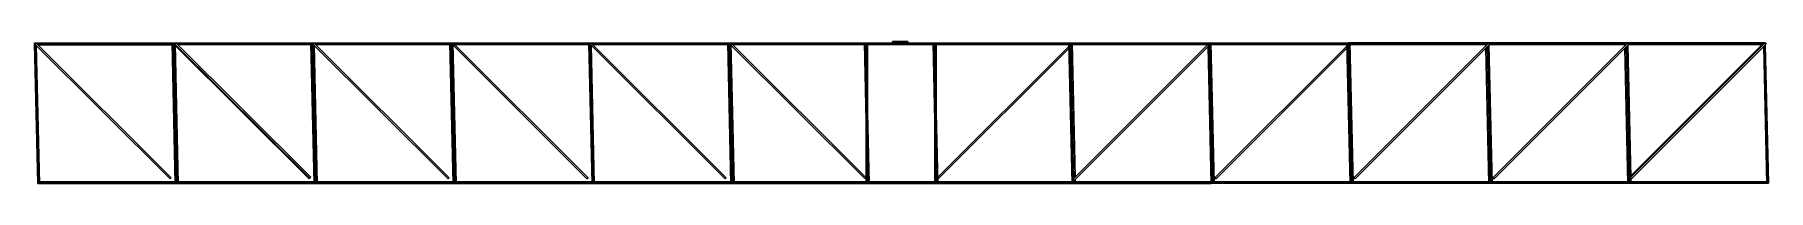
# Paper-space layout '_Left' of a CAD drawing. Header units: millimetres. Extents: x -1000 to 136, y -291 to -197.
import ezdxf

# ---------------------------------------------------------------- set-up
doc = ezdxf.new("R2010")
doc.units = ezdxf.units.MM

psp = doc.layouts.new('_Left')

# ---------------------------------------------------------------- linework, layer by layer
at = {"color": 7, "linetype": 'Continuous', "lineweight": 25}
for p, q in [((-998.9, -198.5), (-999.9, -198.6)), ((-997.8, -290.5), (-999.9, -198.6)), ((-999.9, -199.6), (-999.9, -198.6)), ((-999.9, -198.6), (-998.9, -198.6)), ((-999.9, -199.6), (-999.3, -199.6)), ((-999.6, -199.3), (-998.9, -198.5)), ((-911.2, -287.6), (-999.6, -199.3)), ((-910.5, -286.9), (-998.9, -198.5)), ((-998.8, -198.6), (-909.9, -198.6)), ((-996.8, -290.5), (-998.8, -200)), ((-997.8, -199.6), (-909.9, -199.6)), ((-908.9, -198.5), (-909.9, -198.6)), ((-907.8, -290.5), (-909.9, -198.6)), ((-909.9, -199.6), (-909.9, -198.6)), ((-906.8, -290.5), (-908.9, -198.5)), ((-907.9, -198.5), (-908.9, -198.5)), ((-908.9, -199.5), (-908.9, -198.5)), ((-908.9, -198.5), (-907.9, -198.5)), ((-908.9, -199.5), (-907.5, -199.5)), ((-908.2, -198.9), (-907.5, -198.2)), ((-819.7, -287.2), (-908.2, -198.9)), ((-905.8, -290.5), (-907.8, -199.2)), ((-820.1, -287.5), (-907.8, -200)), ((-819, -286.5), (-907.5, -198.2)), ((-907.1, -198.5), (-818.9, -198.5)), ((-906.1, -199.5), (-818.9, -199.5)), ((-816.8, -290.5), (-818.9, -198.5)), ((-816.9, -198.5), (-818.9, -198.5)), ((-818.9, -199.5), (-818.9, -198.5)), ((-815.8, -290.5), (-817.9, -198.5)), ((-817.9, -199.5), (-817.9, -198.5)), ((-817.9, -198.5), (-816.9, -198.5)), ((-817.9, -199.5), (-817.3, -199.5)), ((-817.6, -199.2), (-816.9, -198.5)), ((-729.1, -287.5), (-817.6, -199.2)), ((-728.4, -286.8), (-816.9, -198.5)), ((-816.8, -198.5), (-727.9, -198.5)), ((-814.8, -290.5), (-816.8, -199.9)), ((-815.8, -199.5), (-727.9, -199.5)), ((-725.9, -198.5), (-727.9, -198.5)), ((-725.8, -290.5), (-727.9, -198.5)), ((-727.9, -199.5), (-727.9, -198.5)), ((-724.8, -290.5), (-726.9, -198.5)), ((-726.9, -199.5), (-726.9, -198.5)), ((-726.9, -198.5), (-636.9, -198.5)), ((-726.9, -199.5), (-636.9, -199.5)), ((-725.8, -198.5), (-725.9, -198.5)), ((-723.8, -290.5), (-725.9, -198.5)), ((-638.1, -287.5), (-725.8, -199.9)), ((-637.4, -286.8), (-724.8, -199.5)), ((-635.4, -198.5), (-636.9, -198.5)), ((-634.8, -290.5), (-636.9, -198.5)), ((-636.9, -199.5), (-636.9, -198.5)), ((-634.3, -290.5), (-636.4, -198.5)), ((-636.1, -199.2), (-635.4, -198.5)), ((-547.6, -287.5), (-636.1, -199.2)), ((-635.9, -198.5), (-635.4, -198.5)), ((-635.9, -199), (-635.9, -198.5)), ((-635.9, -199), (-635.9, -198.5)), ((-635.9, -199.5), (-635.9, -199.4)), ((-635.9, -199.5), (-635.8, -199.5)), ((-633.8, -290.5), (-635.8, -199.4)), ((-546.9, -286.8), (-635.4, -198.5)), ((-635.4, -198.5), (-545.9, -198.5)), ((-633.3, -290.4), (-635.3, -199.9)), ((-634.3, -199.5), (-545.9, -199.5)), ((-543.9, -198.4), (-545.9, -198.5)), ((-545.9, -199.5), (-545.9, -198.5)), ((-543.8, -290.5), (-545.9, -198.5)), ((-545.4, -198.5), (-410.4, -198.5)), ((-545.4, -199.5), (-545.4, -198.5)), ((-545.4, -199.5), (-410.4, -199.5)), ((-542.8, -290.4), (-544.9, -198.5)), ((-543.8, -198.5), (-543.9, -198.4)), ((-541.8, -290.4), (-543.9, -198.4)), ((-456.1, -287.4), (-543.8, -199.9)), ((-455.4, -286.7), (-542.8, -199.5)), ((-455.4, -198.5), (-456.4, -198.5)), ((-454.3, -290.5), (-456.4, -198.5)), ((-455.4, -199.5), (-455.4, -198.5)), ((-453.3, -290.4), (-455.4, -198.5)), ((-455.3, -290.5), (-455.3, -198.5)), ((-454.3, -198.5), (-455.3, -198.5)), ((-454.3, -290.5), (-454.3, -198.5)), ((-437.9, -198.5), (-437.9, -197.5)), ((-437.9, -197.5), (-427.9, -197.5)), ((-427.9, -198.5), (-427.9, -197.5)), ((-412.4, -199.5), (-412.4, -198.5)), ((-412.4, -198.5), (-322.4, -198.5)), ((-412.4, -199.5), (-322.4, -199.5)), ((-409.3, -290.5), (-411.4, -198.5)), ((-410.4, -198.5), (-411.4, -198.5)), ((-410.4, -199.5), (-410.4, -198.5)), ((-408.3, -290.4), (-410.4, -198.5)), ((-409.3, -198.5), (-410.3, -198.5)), ((-410.3, -290.5), (-410.3, -198.5)), ((-409.3, -290.5), (-409.3, -198.5)), ((-408.4, -286.5), (-322.3, -200.4)), ((-408, -287.6), (-322.3, -201.8)), ((-320.4, -198.5), (-322.4, -198.5)), ((-320.3, -290.5), (-322.4, -198.5)), ((-322.4, -199.5), (-322.4, -198.5)), ((-319.4, -287.5), (-321.4, -198.5)), ((-321.4, -198.5), (-231.4, -198.5)), ((-321.4, -199.5), (-321.4, -198.5)), ((-321.4, -199.5), (-231.4, -199.5)), ((-320.4, -198.5), (-320.3, -198.5)), ((-318.4, -286.5), (-320.4, -198.5)), ((-320.3, -199.9), (-320, -199.5)), ((-319.8, -287.9), (-231.4, -199.5)), ((-319, -288.6), (-230.7, -200.2)), ((-229.4, -198.4), (-231.4, -198.5)), ((-231.4, -199.5), (-231.4, -198.5)), ((-231.3, -199.5), (-231.4, -198.5)), ((-231.4, -199.5), (-230.7, -200.2)), ((-229.3, -290.5), (-231.3, -200.9)), ((-228.3, -290.4), (-230.4, -198.5)), ((-230.4, -198.5), (-140.4, -198.5)), ((-230.4, -199.5), (-230.4, -198.5)), ((-230.4, -199.5), (-140.4, -199.5)), ((-227.3, -290.4), (-229.4, -198.4)), ((-226.8, -286.8), (-140.3, -200.4)), ((-226, -287.5), (-140.3, -201.8)), ((-138.4, -198.4), (-140.4, -198.5)), ((-138.3, -290.4), (-140.4, -198.5)), ((-140.4, -199.5), (-140.4, -198.5)), ((-137.3, -290.4), (-139.4, -198.4)), ((-139.4, -199.4), (-139.4, -198.4)), ((-139.4, -198.4), (-49.4, -198.4)), ((-139.4, -199.4), (-49.4, -199.4)), ((-138.4, -198.4), (-138.3, -198.4)), ((-136.3, -290.4), (-138.4, -198.4)), ((-138.3, -199.8), (-138, -199.4)), ((-135.8, -286.8), (-47.4, -198.4)), ((-135, -287.5), (-46.7, -199.1)), ((-49.3, -200.4), (-49.4, -198.4)), ((-47.4, -198.4), (-49.4, -198.4)), ((-49.4, -199.4), (-49.4, -198.4)), ((-47.3, -290.4), (-49.3, -201.7)), ((-48.3, -199.4), (-48.4, -198.4)), ((-48.4, -199.4), (-48.4, -198.4)), ((-48.4, -198.4), (-47.4, -198.4)), ((-46.3, -290.4), (-48.3, -200.8)), ((-47.4, -198.4), (-46.7, -199.1)), ((-47.3, -198.4), (41.6, -198.4)), ((-45.3, -290.4), (-47.3, -199.8)), ((-47, -199.4), (41.6, -199.4)), ((-44.8, -286.8), (43.6, -198.4)), ((-44, -287.5), (44.3, -199.1)), ((41.7, -200.3), (41.6, -198.4)), ((43.6, -198.4), (41.6, -198.4)), ((41.6, -199.4), (41.6, -198.4)), ((43.7, -290.4), (41.7, -201.7)), ((42.7, -199.4), (42.6, -198.4)), ((42.6, -199.4), (42.6, -198.4)), ((42.6, -198.4), (43.6, -198.4)), ((44.7, -290.4), (42.7, -200.7)), ((43.6, -198.4), (44.3, -199.1)), ((43.7, -198.4), (132.6, -198.4)), ((45.6, -286.4), (43.7, -199.8)), ((44, -199.4), (132.6, -199.4)), ((45.2, -286.8), (133.6, -198.4)), ((45.6, -285.5), (131.6, -199.4)), ((46, -287.5), (134.3, -199.1)), ((133.6, -198.4), (132.6, -198.4)), ((132.7, -199.4), (132.6, -198.4)), ((132.6, -199.4), (132.6, -198.4)), ((134.7, -290.4), (132.7, -200.7)), ((133.6, -198.4), (134.3, -199.1)), ((135.7, -290.4), (133.7, -199.8)), ((-996.8, -290.5), (-997.8, -290.5)), ((-996.8, -290.5), (-996.8, -289.5)), ((-996.8, -289.5), (-816.8, -289.5)), ((-996.8, -290.5), (-816.8, -290.5)), ((-911.2, -287.6), (-910.5, -286.9)), ((-906.8, -290.5), (-907.8, -290.5)), ((-906.8, -290.5), (-906.8, -289.5)), ((-905.8, -290.5), (-906.8, -290.5)), ((-820.1, -287.5), (-819, -286.5)), ((-816.8, -290.5), (-816.8, -289.5)), ((-814.8, -290.5), (-816.8, -290.5)), ((-815.8, -290.5), (-815.8, -289.5)), ((-815.8, -289.5), (-725.8, -289.5)), ((-815.8, -290.5), (-725.8, -290.5)), ((-729.1, -287.5), (-728.4, -286.8)), ((-725.8, -290.5), (-725.8, -289.5)), ((-723.8, -290.5), (-725.8, -290.5)), ((-723.8, -290.5), (-723.8, -289.5)), ((-723.8, -289.5), (-543.8, -289.5)), ((-723.8, -290.5), (-543.8, -290.5)), ((-638.1, -287.5), (-637.4, -286.8)), ((-633.3, -290.4), (-634.8, -290.5)), ((-633.8, -290.5), (-633.8, -289.5)), ((-547.6, -287.5), (-546.9, -286.8)), ((-544.3, -289.5), (-229.3, -289.5)), ((-544.3, -290.5), (-544.3, -289.5)), ((-544.3, -290.5), (-229.3, -290.5)), ((-543.8, -290.5), (-543.8, -289.5)), ((-541.8, -290.4), (-543.8, -290.5)), ((-456.1, -287.4), (-455.4, -286.7)), ((-453.3, -290.4), (-454.3, -290.5)), ((-408.3, -290.4), (-409.3, -290.5)), ((-408.4, -287.2), (-408, -287.6)), ((-318.3, -290.4), (-320.3, -290.5)), ((-319.8, -287.9), (-319, -288.6)), ((-319.3, -290.5), (-319.4, -288.3)), ((-319.3, -290.5), (-319.3, -289.5)), ((-318.3, -290.4), (-318.4, -287.9)), ((-229.3, -290.5), (-229.3, -289.5)), ((-227.3, -290.4), (-229.3, -290.5)), ((-228.3, -289.4), (-138.3, -289.4)), ((-228.3, -290.4), (-228.3, -289.4)), ((-228.3, -290.4), (-138.3, -290.4)), ((-226.8, -286.8), (-226, -287.5)), ((-138.3, -290.4), (-138.3, -289.4)), ((-136.3, -290.4), (-138.3, -290.4)), ((-136.3, -290.4), (-136.3, -289.4)), ((-136.3, -289.4), (43.7, -289.4)), ((-136.3, -290.4), (43.7, -290.4)), ((-135.8, -286.8), (-135, -287.5)), ((-45.3, -290.4), (-47.3, -290.4)), ((-46.3, -290.4), (-46.3, -289.4)), ((-44.8, -286.8), (-44, -287.5)), ((43.7, -290.4), (43.7, -289.4)), ((45.7, -290.4), (43.7, -290.4)), ((44.7, -290.4), (44.7, -289.4)), ((44.7, -289.4), (134.7, -289.4)), ((44.7, -290.4), (134.7, -290.4)), ((45.2, -286.8), (46, -287.5)), ((45.7, -290.4), (45.6, -287.1)), ((134.7, -290.4), (134.7, -289.4)), ((135.7, -290.4), (134.7, -290.4))]:
    psp.add_line(p, q, dxfattribs=at)

doc.saveas('drawing.dxf')
